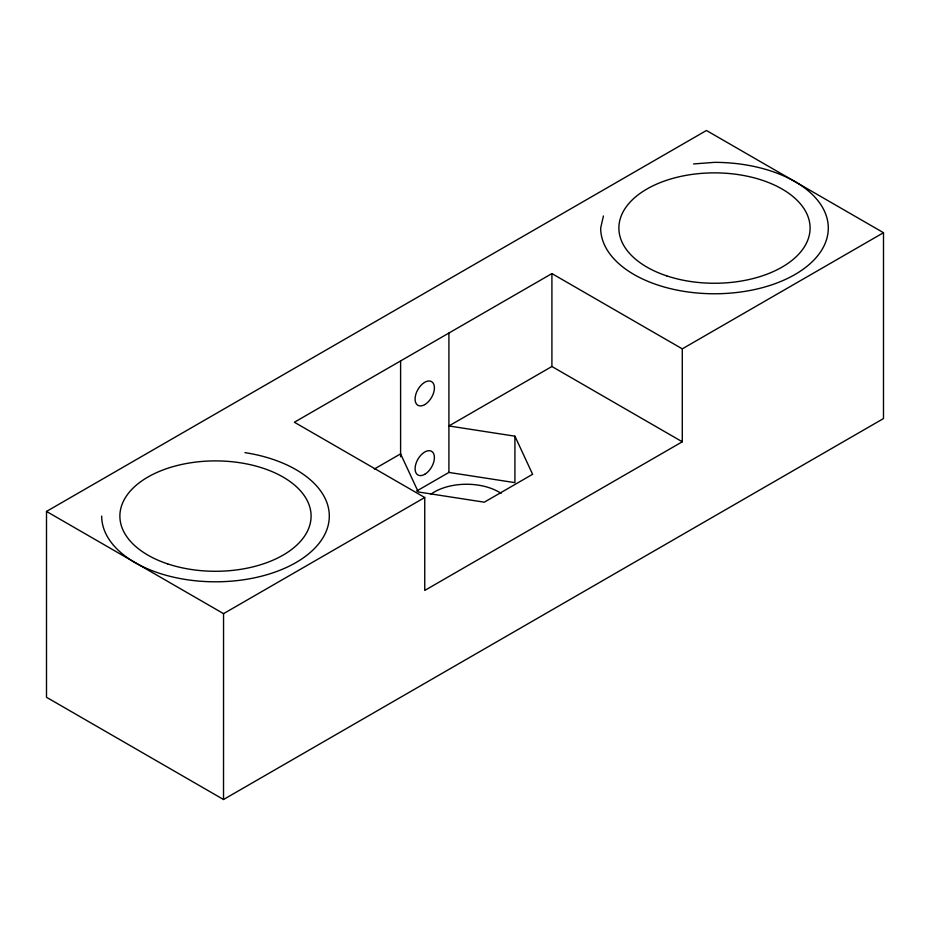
<?xml version="1.0" encoding="UTF-8"?>
<svg xmlns="http://www.w3.org/2000/svg" width="930" height="930" viewBox="0 0 930 930"><rect width="100%" height="100%" fill="white"/><g stroke="black" fill="none" stroke-linecap="round" stroke-linejoin="round"><path stroke-width="1.4" d="M223.526 799.509L46.5 697.279L46.5 511.43L706.451 130.491L883.5 232.709L883.488 418.57L223.526 799.509L223.549 613.649L424.743 497.515L424.743 590.434L682.283 441.785L682.283 348.855L551.909 273.583L294.38 422.243L424.743 497.515M603.431 215.969L600.675 228.059A113.809 65.705 0 0 0 714.473 293.764A113.809 65.705 0 0 0 828.293 228.071A113.809 65.705 0 0 0 714.496 162.355L693.571 163.947M374.348 469.011L400.598 453.863L418.279 491.97L484.286 502.188L532.611 474.288L514.918 436.182L448.911 425.963L551.909 366.501L682.283 441.785M416.698 491.028L448.911 472.428L514.918 482.647L514.918 436.182M682.283 348.855L883.5 232.709M46.5 511.43L223.549 613.649M551.909 273.583L551.909 366.501M448.911 333.045L448.911 472.428M400.598 360.933L400.598 456.77M244.962 452.631A113.809 65.705 0 0 1 327.569 527.519A113.809 65.705 0 0 1 205.565 581.552A113.809 65.705 0 0 1 101.684 516.092M431.009 494.144A45.523 26.284 0 0 1 501.096 493.388M167.691 563.894A95.604 55.196 0 0 0 311.085 516.092A95.604 55.196 0 0 0 167.691 468.29A95.604 55.196 0 0 0 167.691 563.894M666.682 275.861A95.604 55.196 0 0 0 810.088 228.071A95.604 55.196 0 0 0 666.694 180.257A95.604 55.196 0 0 0 666.682 275.861M424.754 404.608A13.659 7.882 -60 0 0 433.113 383.044A13.659 7.882 -60 0 0 416.384 392.704A13.659 7.882 -60 0 0 424.754 404.608M424.754 474.3A13.659 7.882 -60 0 0 433.113 452.747A13.659 7.882 -60 0 0 416.396 462.396A13.659 7.882 -60 0 0 424.754 474.3"/></g></svg>
